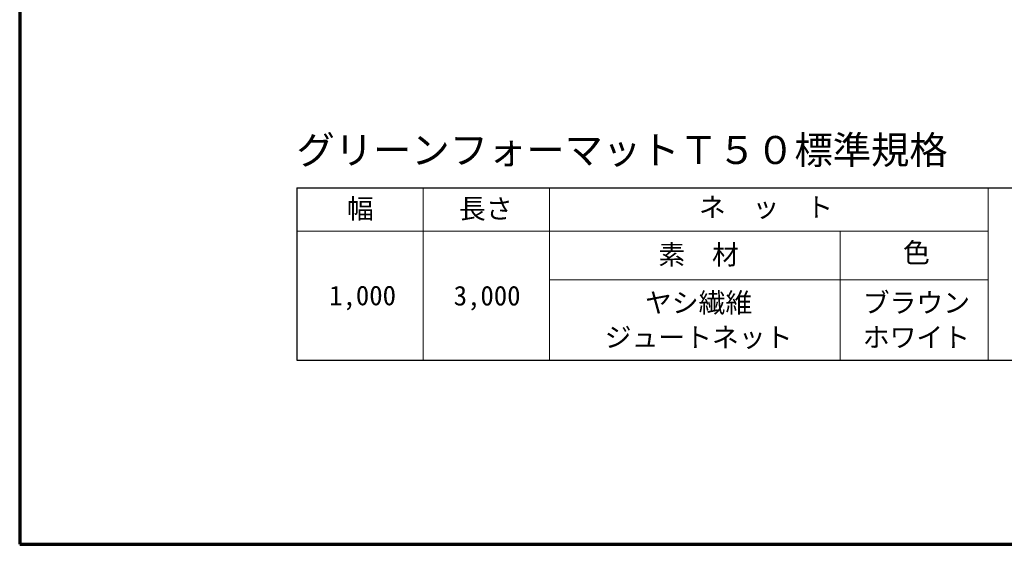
# Model space of a CAD drawing. Units: millimetres, scale not verified. Extents: x 200 to 8200, y 200 to 5825.
# Drawn here: x 200 to 2770, y 200 to 1570 of the extents above; entities that cross this region are included whole.
import ezdxf
from ezdxf.enums import TextEntityAlignment as Align

# ---------------------------------------------------------------- set-up
doc = ezdxf.new("R2010")
doc.units = ezdxf.units.MM
doc.header["$LTSCALE"] = 20
doc.layers.add('C-MTR', color=5, linetype='Continuous')
doc.layers.add('C-MTR-TXT', color=5, linetype='Continuous')
for name, color, linetype, lineweight in [('C-MTR-FRAM', 5, 'Continuous', 25), ('C-MTR-LINE', 5, 'Continuous', 13), ('C-TTL', 2, 'Continuous', 70)]:
    doc.layers.add(name, color=color, linetype=linetype, lineweight=lineweight)
doc.styles.add('ＭＳ ゴシック', font='')
doc.styles.get('ＭＳ ゴシック').set_extended_font_data('MS Gothic')

msp = doc.modelspace()

# ---------------------------------------------------------------- linework, layer by layer
at = {"layer": 'C-MTR-FRAM'}
for p, q in [((923.38, 1130.98), (923.38, 680.98)), ((923.38, 1130.98), (3500.04, 1130.98)), ((923.38, 680.98), (3500.04, 680.98))]:
    msp.add_line(p, q, dxfattribs=at)
at = {"layer": 'C-MTR-LINE'}
for p, q in [((1253.38, 1130.98), (1253.38, 680.98)), ((1583.38, 1130.98), (1583.38, 680.98)), ((2727.84, 1130.98), (2727.84, 680.98)), ((923.38, 1017.66), (2728.84, 1017.66)), ((2341.74, 1017.66), (2341.74, 680.98)), ((1583.38, 890.94), (2727.84, 890.94))]:
    msp.add_line(p, q, dxfattribs=at)
at = {"layer": 'C-TTL'}
msp.add_lwpolyline([(200, 200), (8200, 200), (8200, 5740), (200, 5740)], close=True, dxfattribs=at)

# ---------------------------------------------------------------- texts
at = {"layer": 'C-MTR', "style": 'ＭＳ ゴシック'}
msp.add_text('グリーンフォーマットＴ５０標準規格', height=73.31, dxfattribs=at).set_placement((922.52, 1170.98), align=Align.BOTTOM_LEFT)
at = {"layer": 'C-MTR-TXT', "style": 'ＭＳ ゴシック'}
for s, p in [('幅', (1054.11, 1035.27)), ('長さ', (1346.84, 1035.27)), ('ネ\u3000ッ\u3000ト', (1973.17, 1039.23)), ('1,000', (1007.8, 808.82)), ('3,000', (1332.94, 808.26))]:
    msp.add_text(s, height=51.32, dxfattribs=at).set_placement(p, align=Align.BOTTOM_LEFT)
for s, p in [('素\u3000材', (1972.32, 915.47)), ('色', (2540.85, 920.43)), ('ヤシ繊維', (1972.32, 789.71)), ('ブラウン', (2540.85, 789.71)), ('ジュートネット', (1972.32, 699.65)), ('ホワイト', (2540.85, 699.65))]:
    msp.add_text(s, height=51.32, dxfattribs=at).set_placement(p, align=Align.BOTTOM_CENTER)

doc.saveas('drawing.dxf')
